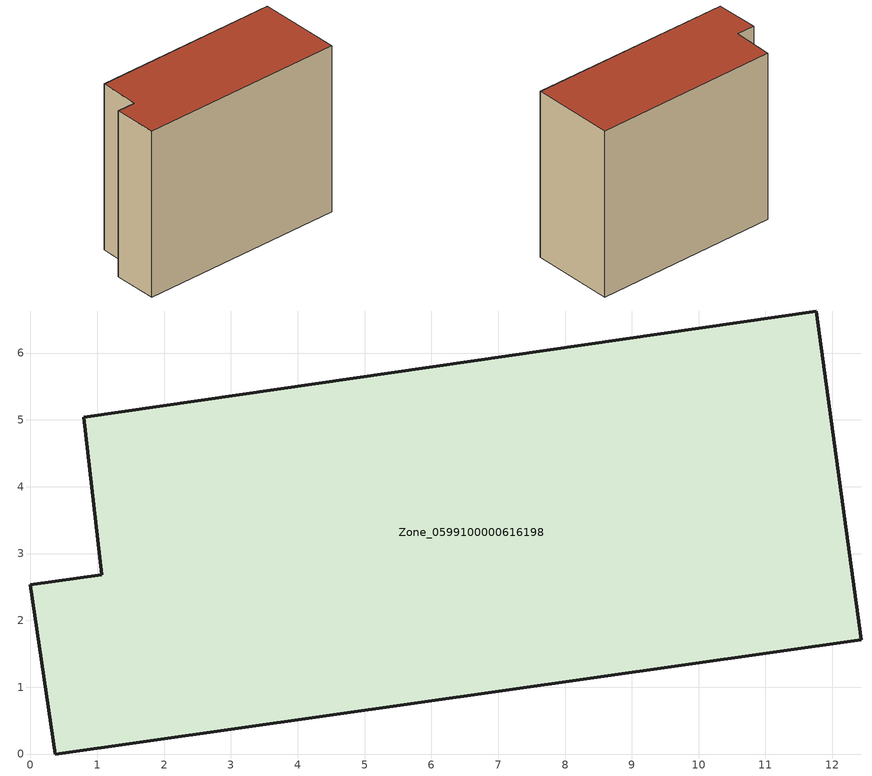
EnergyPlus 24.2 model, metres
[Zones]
Zone_0599100000616198
 floor ground (C_G): 0,2.53 1.07,2.68 0.8,5.04 11.76,6.63 12.43,1.71 0.37,0 z0
 wall outside (C_F): 1.07,2.68 0,2.53 0.37,0 12.43,1.71 11.76,6.63 0.8,5.04 1.07,2.68 z0:10.03
 roof outside (C_R): 11.76,6.63 0.8,5.04 1.07,2.68 0,2.53 0.37,0 12.43,1.71 z10.03
[BUILDING]
Pand.0599100000616198: North Axis=0; Terrain=City; Loads Convergence Tolerance Value=0.04; Temperature Convergence Tolerance Value=0.4; Solar Distribution=FullExterior; Maximum Number of Warmup Days=25; Minimum Number of Warmup Days=1
[Site:Location]
Rotterdam.The.Hague.AP_ZH_NLD Design_Conditions: Latitude=51.96; Longitude=4.45; Time Zone=1; Elevation=-4.5
[SITE:GROUNDTEMPERATURE:BUILDINGSURFACE]
18, 18, 18, 18, 18, 18, 18, 18, 18, 18, 18, 18
[MATERIAL] Thermal Absorptance=0.9; Solar Absorptance=0.7; Visible Absorptance=0.7
Name | Roughness | Thickness | Conductivity | Density | Specific Heat
G.TI.1946 | MediumSmooth | 0.15 | 1 | 540 | 1210
F.TI.1946 | Rough | 0.3 | 0.857143 | 1920 | 840
R.TI.1946 | MediumRough | 0.2 | 0.1 | 1500 | 1000
[CONSTRUCTION]
C_G: G.TI.1946
C_F: F.TI.1946
C_R: R.TI.1946
[ZONE]
Zone_0599100000616198: Type=1; Multiplier=1; Ceiling Height=Autocalculate; Volume=Autocalculate; Floor Area=autocalculate; Part of Total Floor Area=Yes
[ZONEINFILTRATION:DESIGNFLOWRATE]
Infil_Zone_0599100000616198: Zone or ZoneList or Space or SpaceList=Zone_0599100000616198; Schedule=AlwaysOn; Design Flow Rate Calculation Method=Flow/Area; Flow Rate per Floor Area=0.003; Constant Term Coefficient=1; Temperature Term Coefficient=0; Velocity Term Coefficient=0; Velocity Squared Term Coefficient=0
[HVACTEMPLATE:ZONE:IDEALLOADSAIRSYSTEM]
Zone_0599100000616198: Maximum Heating Supply Air Temperature=50; Minimum Cooling Supply Air Temperature=13; Maximum Heating Supply Air Humidity Ratio=0.0156; Minimum Cooling Supply Air Humidity Ratio=0.0077; Heating Limit=NoLimit; Cooling Limit=NoLimit; Dehumidification Control Type=ConstantSensibleHeatRatio; Cooling Sensible Heat Ratio=0.7; Dehumidification Setpoint=60; Humidification Control Type=None; Humidification Setpoint=30; Outdoor Air Method=None; Outdoor Air Flow Rate per Person=0.00944; Outdoor Air Flow Rate per Zone Floor Area=0; Outdoor Air Flow Rate per Zone=0; Demand Controlled Ventilation Type=None; Outdoor Air Economizer Type=NoEconomizer; Heat Recovery Type=None; Sensible Heat Recovery Effectiveness=0.7; Latent Heat Recovery Effectiveness=0.65
[ZONECONTROL:THERMOSTAT]
ThermostatControl_Zone_0599100000616198: Zone or ZoneList=Zone_0599100000616198; Control Type Schedule=DualSetpointControlType; Control 1=Thermostat_Zone_0599100000616198; Temperature Difference Between Cutout And Setpoint=0
[THERMOSTATSETPOINT:DUALSETPOINT]
Thermostat_Zone_0599100000616198: Heating Setpoint Temperature Schedule=HeatingSetpoint_Zone_0599100000616198; Cooling Setpoint Temperature Schedule=CoolingSetpoint_Zone_0599100000616198
[SCHEDULE:COMPACT]
HeatingSetpoint_Zone_0599100000616198: Through: 12/31, For: AllDays, Until: 24:00, 21
CoolingSetpoint_Zone_0599100000616198: Through: 12/31, For: AllDays, Until: 24:00, 24
DualSetpointControlType: Through: 12/31, For: AllDays, Until: 24:00, 4
AlwaysOn: Through: 12/31, For: AllDays, Until: 24:00, 1
